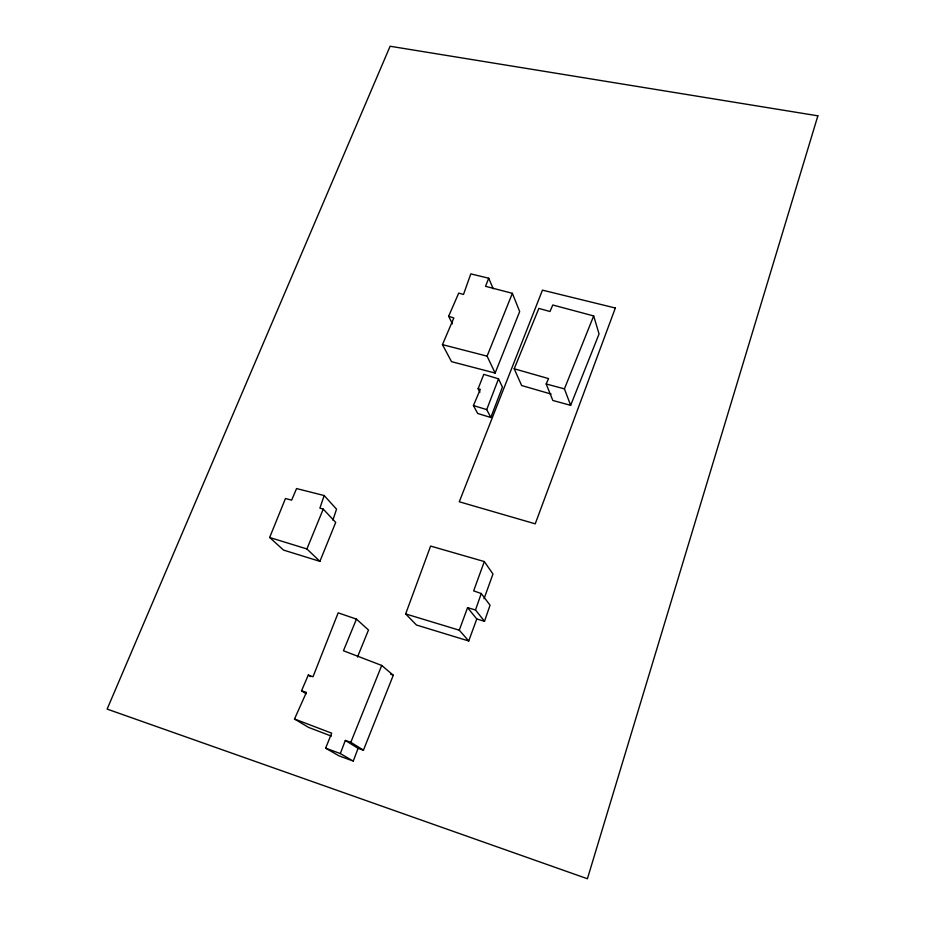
<?xml version="1.0" encoding="UTF-8"?>
<svg xmlns="http://www.w3.org/2000/svg" width="925" height="925" viewBox="0 0 925 925"><rect width="100%" height="100%" fill="white"/><g stroke="black" fill="none" stroke-linecap="round" stroke-linejoin="round"><path stroke-width="1.39" d="M332.884 520.116L336.55 509.166L324.166 495.546L296.555 488.562L291.653 500.147L285.455 498.517L269.661 537.494L283.501 550.074L319.9 561.359L335.694 522.417L323.241 509.097L319.9 508.149L324.166 495.546M476.768 618.975L484.503 621.288L490.053 605.216L481.254 593.515L473.646 590.89L484.318 561.556L430.611 546.074L405.647 613.923L416.447 625.011L468.732 640.979L476.768 618.975L467.576 607.632L459.274 630.191L468.732 640.979M484.503 621.288L475.508 609.991L481.254 593.515M484.041 598.741L492.967 574.02L484.318 561.556M353.269 761.102L358.091 748.325L345.326 740.439L340.331 753.563L353.269 761.102L338.92 755.817L325.623 748.152L331.682 733.178L294.508 719.003L306.406 692.397L301.515 690.778L308.326 675.042L313.02 676.742L338.168 612.836L356.449 619.126L368.485 630.006L357.489 657.004M498.517 378.845L502.425 387.066L490.805 417.487L486.723 409.602L498.517 378.845L483.787 374.347L478.109 388.754L479.902 392.223M488.724 278.228L485.521 286.311L512.369 293.329L519.677 311.552L495.141 373.064L451.539 361.675L442.451 344.643L453.84 317.98L448.637 316.281L458.731 293.086L463.494 294.462L470.802 273.881L488.724 278.228L493.198 288.773M358.091 748.325L363.444 750.152L393.298 675.25L381.724 665.445L343.441 650.761L356.449 619.126M514.207 368.786L548.548 378.591L546.166 383.967L552.849 400.479L570.656 405.335L599.065 333.96L593.677 315.934L552.78 304.996L549.982 311.505L538.847 308.418L514.207 368.786L521.642 385.528L551.138 394.062M495.141 373.064L487.082 356.137L512.369 293.329M363.444 750.152L350.818 742.312L381.724 665.445M570.656 405.335L564.423 388.87L593.677 315.934M319.9 561.359L306.903 548.953L323.241 509.097M490.805 417.487L477.67 413.463L473.427 405.555L480.306 389.356L478.109 388.754M442.451 344.643L487.082 356.137M546.166 383.967L564.423 388.87M467.576 607.632L475.508 609.991M473.427 405.555L486.723 409.602M405.647 613.923L459.274 630.191M269.661 537.494L306.903 548.953M345.326 740.439L350.818 742.312M325.623 748.152L340.331 753.563M331.335 736.103L308.488 727.374L294.508 719.003M390.627 674.221L393.298 675.25M301.515 690.778L306.083 693.808M308.326 675.042L310.569 676.614M448.637 316.281L452.429 323.831M817.873 115.822L587.41 878.75L107.127 709.093L390.107 46.25L817.873 115.822M615.345 308.013L535.24 523.827L459.274 501.778L542.455 290.138L615.345 308.013"/></g></svg>
